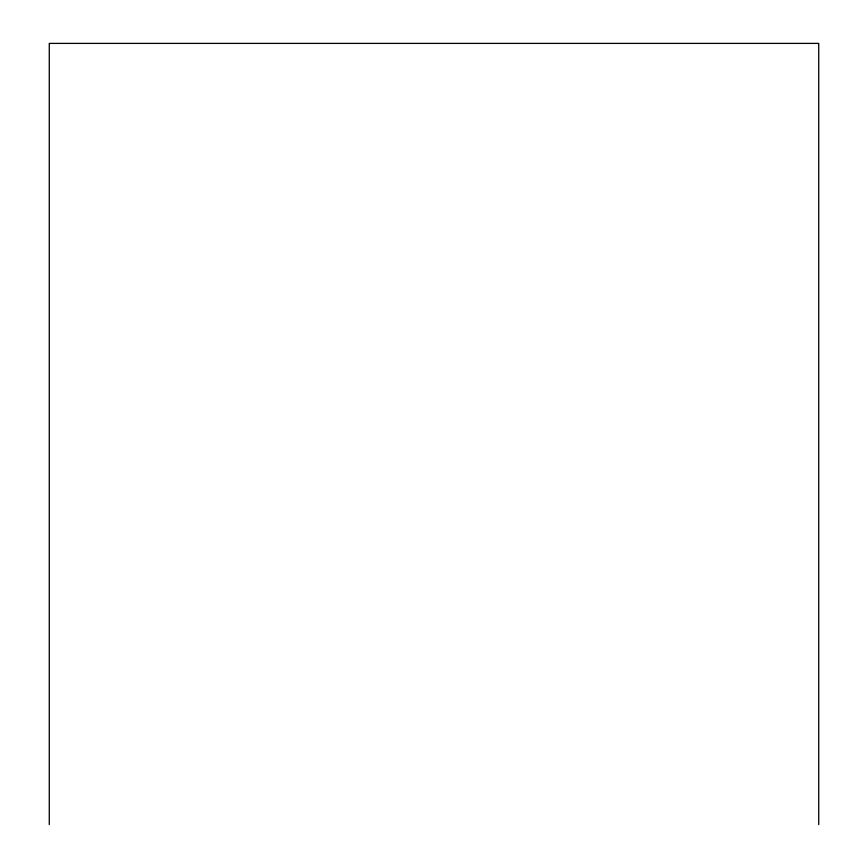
<?xml version="1.0" encoding="UTF-8"?>
<svg xmlns="http://www.w3.org/2000/svg" width="868" height="868" viewBox="0 0 868 868"><rect width="100%" height="100%" fill="white"/><g stroke="black" fill="none" stroke-linecap="round" stroke-linejoin="round"><path stroke-width="1.3" d="M818.73 824.6L818.73 43.4L49.27 43.4L49.27 824.6"/></g></svg>
